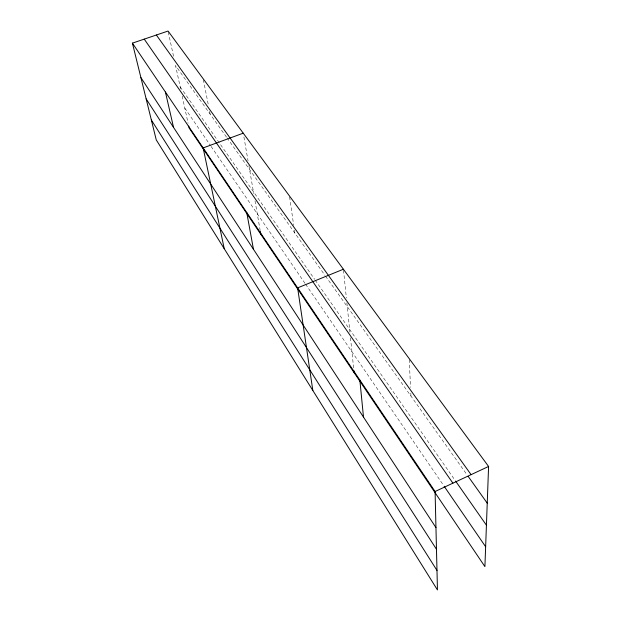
<?xml version="1.0" encoding="UTF-8"?>
<svg xmlns="http://www.w3.org/2000/svg" width="621" height="621" viewBox="0 0 621 621"><rect width="100%" height="100%" fill="white"/><g stroke="black" fill="none" stroke-linecap="round" stroke-linejoin="round"><path stroke-width="0.47" stroke-dasharray="3.1 2.33" d="M226.486 137.086L175.564 65.609L180.789 89.641M227.045 137.878L324.938 275.313M325.497 276.097L467.046 474.817M180.191 86.878L314.668 279.357M315.22 280.156L455.325 480.685M184.794 108.077L210.542 145.624M211.093 146.424L305.043 283.409M305.586 284.208L443.611 485.467M168.26 31.982L173.538 56.263M182.194 96.1L188.085 123.245M203.339 79.651L208.322 104.848M209.611 111.384L210.17 114.186M243.906 136.993L248.058 160.878M248.889 165.652L253.733 193.527M255.014 200.87L260.176 230.585M289.611 196.935L293.694 225.392M294.377 230.135L294.781 232.976M343.498 270.189L346.378 298.026M346.875 302.831L349.918 332.196M350.492 337.801L353.613 367.911M409.239 359.575L410.543 387.426M410.815 393.186L410.955 396.066"/><path stroke-width="0.93" d="M132.413 43.136L435.088 491.514L437.456 589.95L156.251 139.888L132.413 43.136L168.058 31.05L488.587 466.456L484.908 566.616L189.118 127.988L188.706 126.086M435.088 491.514L488.587 466.456M343.397 269.227L297.63 287.88L312.829 390.485M243.238 133.173L203.145 147.922L224.228 248.679M156.36 35.017L471.083 474.654M468.164 476.392L487.237 503.165M455.884 481.485L486.429 525.203M144.243 39.131L452.895 483.177M444.155 486.266L485.638 546.744M140.913 77.641L435.958 527.625M146.145 98.879L436.478 549.282M151.361 120.032L436.99 570.443M165.411 92.017L173.538 127.398M246.731 212.483L253.461 249.293M260.339 231.517L260.828 234.327M353.908 370.753L354.102 372.647M359.854 380.06L363.495 417.118"/></g></svg>
